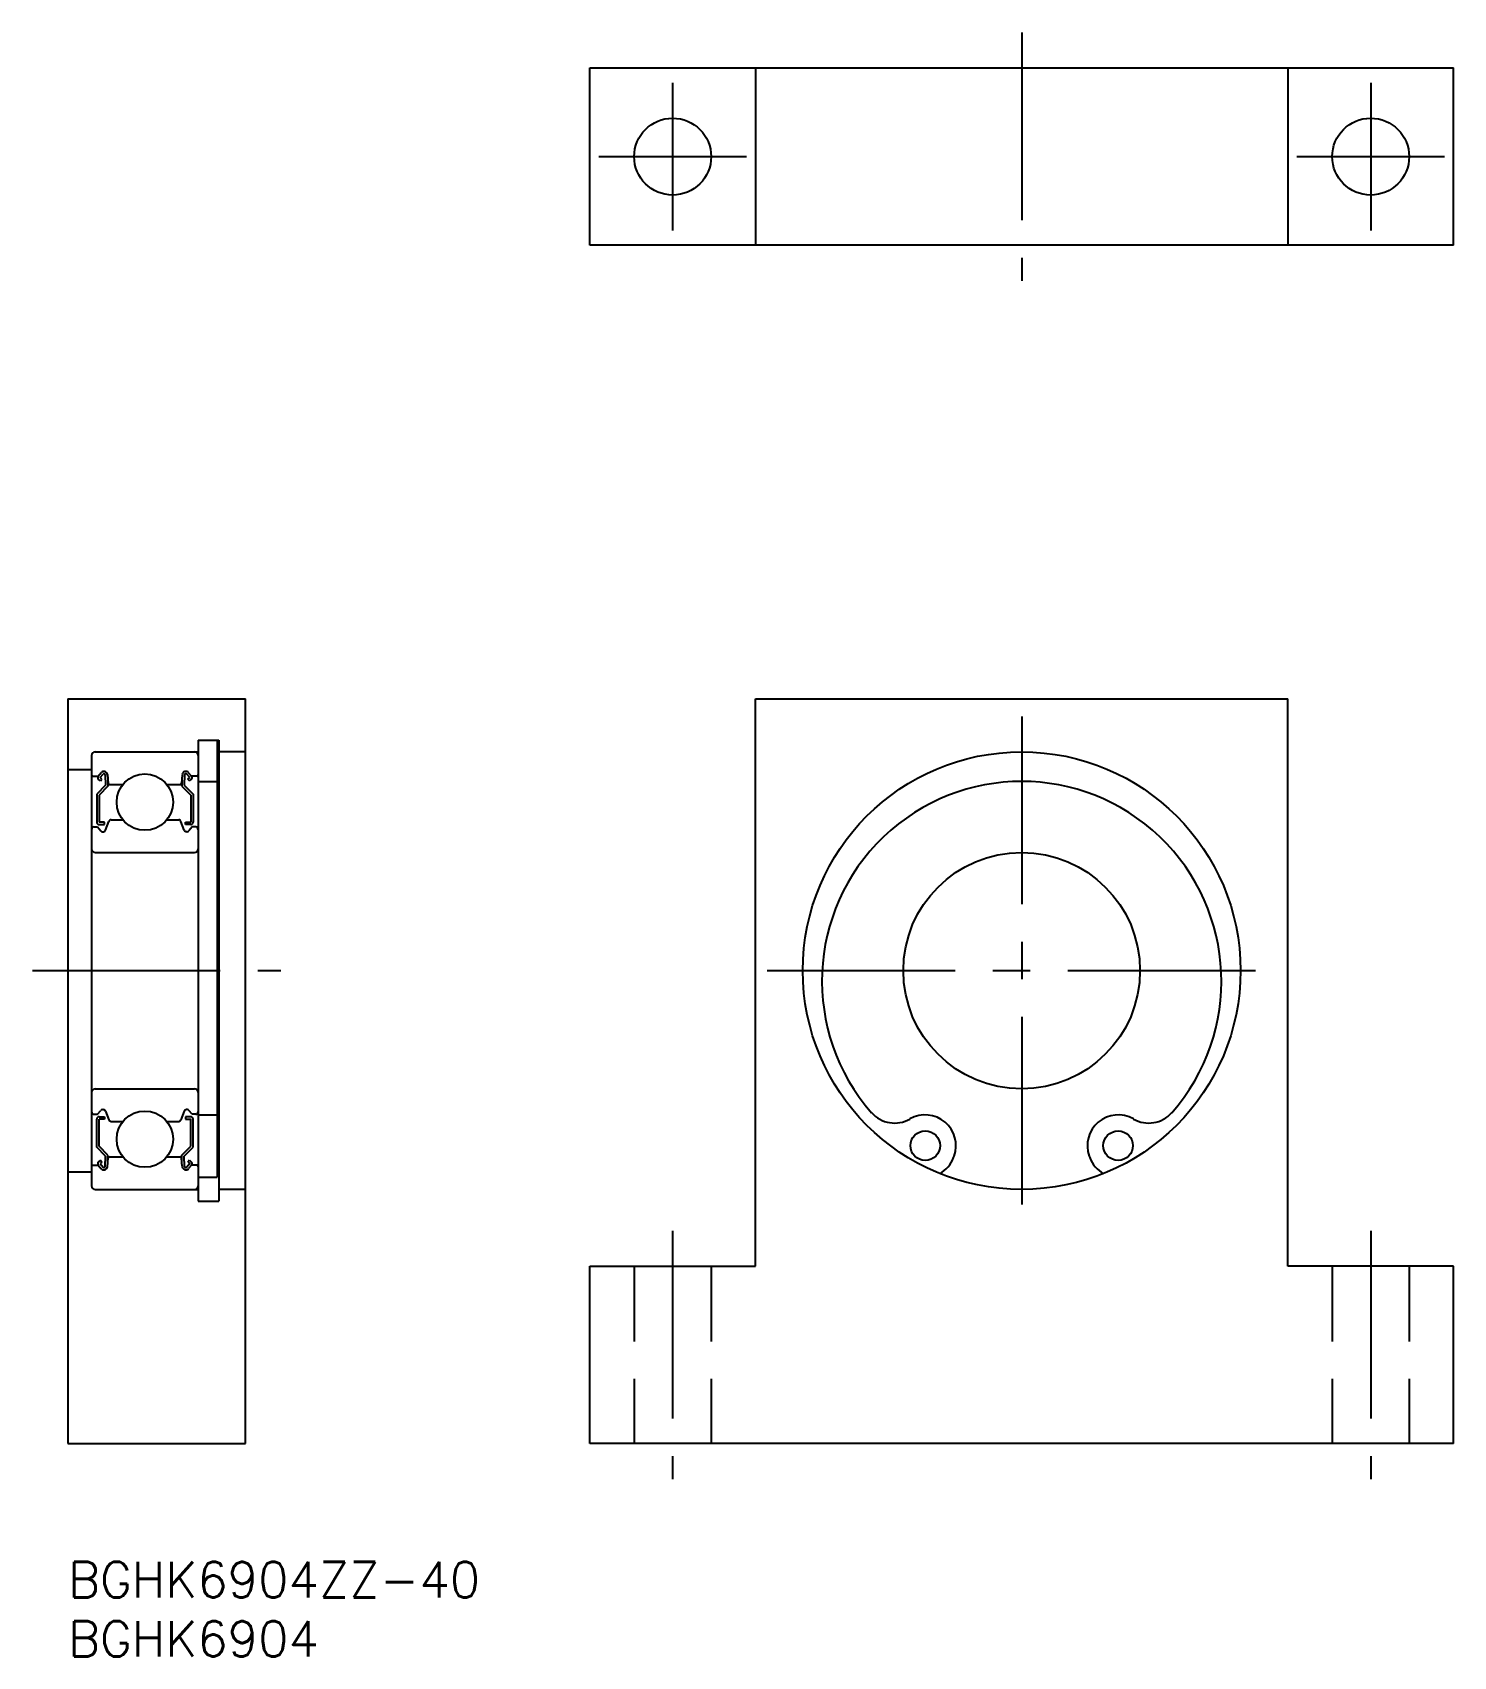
# Model space of a CAD drawing. Extents: x -3 to 117, y -8 to 129.
import ezdxf

# ---------------------------------------------------------------- set-up
doc = ezdxf.new("R2010")
doc.units = 0
doc.header["$LTSCALE"] = 0.5
doc.linetypes.add('CENTER', pattern=[50.8, 31.75, -6.35, 6.35, -6.35])
doc.linetypes.add('DASHED', pattern=[19.05, 12.7, -6.35])
for name, color, linetype in [('MSM_CENTER', 1, 'CENTER'), ('MSM_CONTINUOUS', 7, 'CONTINUOUS'), ('MSM_DASHED', 4, 'DASHED'), ('MSM_PART_NUMBER', 7, 'CONTINUOUS')]:
    doc.layers.add(name, color=color, linetype=linetype)
doc.styles.get("Standard").update_dxf_attribs({"font": 'txt.shx', "height": 3, "bigfont": 'bigfont.shx'})

# ---------------------------------------------------------------- blocks, each defined once
blk = doc.blocks.new('*U4')
at = {"layer": 'MSM_PART_NUMBER'}
blk.add_text('BGHK6904ZZ-40', height=3, dxfattribs=at).set_placement((0, -3))
blk = doc.blocks.new('*U5')
at = {"layer": 'MSM_PART_NUMBER'}
blk.add_text('BGHK6904', height=3, dxfattribs=at).set_placement((0, -8))

msp = doc.modelspace()

# ---------------------------------------------------------------- linework, layer by layer
at = {"layer": 'MSM_CENTER'}
for p, q in [((80.61, 129.34), (80.61, 108.34)), ((51.11, 125.09), (51.11, 112.59)), ((110.11, 125.09), (110.11, 112.59)), ((44.86, 118.84), (57.36, 118.84)), ((103.86, 118.84), (116.36, 118.84)), ((80.61, 71.5), (80.61, 28.5)), ((-3, 50), (18, 50)), ((59.11, 50), (102.11, 50)), ((51.11, 28), (51.11, 7)), ((110.11, 28), (110.11, 7))]:
    msp.add_line(p, q, dxfattribs=at)
at = {"layer": 'MSM_CONTINUOUS'}
for p, q in [((44.11, 126.34), (117.11, 126.34)), ((44.11, 111.34), (44.11, 126.34)), ((58.11, 126.34), (58.11, 111.34)), ((103.11, 126.34), (103.11, 111.34)), ((117.11, 111.34), (117.11, 126.34)), ((117.11, 111.34), (44.11, 111.34)), ((0, 73), (0, 10)), ((0, 73), (15, 73)), ((15, 10), (15, 73)), ((58.11, 25), (58.11, 73)), ((58.11, 73), (103.11, 73)), ((103.11, 25), (103.11, 73)), ((11, 69.5), (11, 30.5)), ((11, 69.5), (12.75, 69.5)), ((12.6, 69.5, -0.5), (12.6, 32.55, -0.5)), ((12.75, 69.5), (12.75, 30.5)), ((2, 68.2), (2, 31.8)), ((2.3, 68.5), (11, 68.5)), ((15, 68.5), (12.75, 68.5)), ((0, 67), (2, 67)), ((2.1, 66.45), (2.56, 66.45)), ((2.56, 66.45), (2.81, 66.75)), ((2.74, 66.04), (2.58, 66.17)), ((2.71, 66.32), (2.96, 66.62)), ((2.87, 66.19), (2.71, 66.32)), ((2.74, 66.04), (2.87, 66.19)), ((3.14, 66.56), (3.18, 65.68)), ((3.34, 66.58), (3.4, 65.84)), ((3.38, 66.07), (3.38, 65.6)), ((9.66, 66.57), (9.6, 65.84)), ((9.62, 66.07), (9.62, 65.6)), ((9.86, 66.56), (9.82, 65.68)), ((10.29, 66.32), (10.04, 66.61)), ((10.13, 66.19), (10.29, 66.32)), ((10.26, 66.04), (10.13, 66.19)), ((10.44, 66.45), (10.19, 66.74)), ((10.26, 66.04), (10.41, 66.17)), ((10.9, 66.45), (10.44, 66.45)), ((11, 66), (12.6, 66)), ((3.18, 65.68), (2.43, 64.93)), ((2.43, 64.93), (2.43, 62.55)), ((3.38, 65.6), (2.63, 64.85)), ((2.63, 64.85), (2.63, 62.55)), ((3.5, 65.75), (4.65, 65.75)), ((8.35, 65.75), (9.5, 65.75)), ((9.62, 65.6), (10.37, 64.85)), ((9.82, 65.68), (10.57, 64.93)), ((10.37, 64.85), (10.37, 62.55)), ((10.57, 64.93), (10.57, 62.55)), ((2.2, 62.15), (2.5, 62.15)), ((2.5, 62.15), (2.78, 61.82)), ((3.08, 62.55), (2.63, 62.55)), ((2.63, 62.35), (3.08, 62.35)), ((3.08, 62.35), (3.08, 62.55)), ((3.18, 61.88), (3.45, 62.62)), ((3.64, 62.75), (4.65, 62.75)), ((8.35, 62.75), (9.36, 62.75)), ((9.82, 61.88), (9.55, 62.62)), ((9.92, 62.35), (9.92, 62.55)), ((9.92, 62.55), (10.37, 62.55)), ((10.37, 62.35), (9.92, 62.35)), ((10.5, 62.15), (10.22, 61.82)), ((10.8, 62.15), (10.5, 62.15)), ((2.93, 61.75), (2.99, 61.75)), ((10.07, 61.75), (10.01, 61.75)), ((2.3, 60), (10.7, 60)), ((2.3, 40), (10.7, 40)), ((2.2, 37.85), (2.5, 37.85)), ((2.43, 35.07), (2.43, 37.45)), ((2.5, 37.85), (2.78, 38.18)), ((2.63, 37.65), (3.08, 37.65)), ((2.63, 35.15), (2.63, 37.45)), ((3.08, 37.45), (2.63, 37.45)), ((2.93, 38.25), (2.99, 38.25)), ((3.08, 37.65), (3.08, 37.45)), ((3.18, 38.12), (3.45, 37.38)), ((3.64, 37.25), (4.65, 37.25)), ((8.35, 37.25), (9.36, 37.25)), ((9.82, 38.12), (9.55, 37.38)), ((9.92, 37.65), (9.92, 37.45)), ((10.37, 37.65), (9.92, 37.65)), ((9.92, 37.45), (10.37, 37.45)), ((10.07, 38.25), (10.01, 38.25)), ((10.5, 37.85), (10.22, 38.18)), ((10.37, 35.15), (10.37, 37.45)), ((10.8, 37.85), (10.5, 37.85)), ((10.57, 35.07), (10.57, 37.45)), ((11, 37.8), (12.6, 37.8)), ((3.18, 34.32), (2.43, 35.07)), ((3.38, 34.4), (2.63, 35.15)), ((3.38, 33.93), (3.38, 34.4)), ((9.62, 34.4), (10.37, 35.15)), ((9.62, 33.93), (9.62, 34.4)), ((9.82, 34.32), (10.57, 35.07)), ((0, 33), (2, 33)), ((2.1, 33.55), (2.56, 33.55)), ((2.56, 33.55), (2.81, 33.25)), ((2.74, 33.96), (2.58, 33.83)), ((2.87, 33.81), (2.71, 33.68)), ((2.71, 33.68), (2.96, 33.38)), ((2.74, 33.96), (2.87, 33.81)), ((3.14, 33.44), (3.18, 34.32)), ((3.34, 33.42), (3.4, 34.16)), ((3.5, 34.25), (4.65, 34.25)), ((8.35, 34.25), (9.5, 34.25)), ((9.66, 33.43), (9.6, 34.16)), ((9.86, 33.44), (9.82, 34.32)), ((10.29, 33.68), (10.04, 33.39)), ((10.26, 33.96), (10.13, 33.81)), ((10.13, 33.81), (10.29, 33.68)), ((10.44, 33.55), (10.19, 33.26)), ((10.26, 33.96), (10.41, 33.83)), ((10.9, 33.55), (10.44, 33.55)), ((74.86, 34.2), (74.9, 34.31)), ((86.32, 34.31), (86.36, 34.2)), ((11, 32.55), (12.6, 32.55)), ((2.3, 31.5), (11, 31.5)), ((11, 30.5), (12.75, 30.5)), ((15, 31.5), (12.75, 31.5)), ((44.11, 10), (44.11, 25)), ((44.11, 25), (58.11, 25)), ((117.11, 25), (103.11, 25)), ((117.11, 10), (117.11, 25)), ((0, 10), (15, 10)), ((117.11, 10), (44.11, 10))]:
    msp.add_line(p, q, dxfattribs=at)
for centre, radius in [((51.11, 118.84), 3.25), ((110.11, 118.84), 3.25), ((80.61, 50), 18.5), ((6.5, 64.25), 2.38), ((80.61, 50), 10), ((6.5, 35.75), 2.38), ((72.46, 35.2), 1.25), ((88.76, 35.2), 1.25)]:
    msp.add_circle(centre, radius, dxfattribs=at)
for centre, radius, start, end in [((2.3, 68.2), 0.3, 90, 180), ((10.7, 68.2), 0.3, 0, 90), ((2.1, 66.55), 0.1, 180, 270), ((2.71, 66.32), 0.2, 140.001, 230.0801), ((3.04, 66.55), 0.3, 4.9967, 140.001), ((3.04, 66.56), 0.1, 2.8199, 140.0012), ((9.96, 66.55), 0.303, 40.0459, 175.0793), ((9.96, 66.55), 0.103, 39.874, 175.0048), ((10.29, 66.32), 0.2, 309.9138, 40.1318), ((10.9, 66.55), 0.1, 269.9995, 359.9913), ((80.61, 49.12), 16.88, 318.7342, 221.2658), ((3.5, 65.85), 0.1, 184.9967, 269.9995), ((9.5, 65.85), 0.1, 269.9995, 354.8557), ((2.2, 61.95), 0.2, 90, 180), ((2.63, 62.55), 0.2, 180, 270), ((2.93, 61.95), 0.2, 219.9921, 270), ((2.99, 61.95), 0.2, 270, 339.9919), ((3.64, 62.55), 0.2, 90, 159.9919), ((9.36, 62.55), 0.2, 19.8845, 90.0002), ((10.01, 61.95), 0.2, 199.8883, 269.9998), ((10.07, 61.95), 0.2, 269.9998, 319.8616), ((10.37, 62.55), 0.2, 269.9998, 359.9956), ((10.8, 61.95), 0.2, 359.9956, 90.0002), ((2.3, 60.3), 0.3, 180, 270), ((10.7, 60.3), 0.3, 270, 0), ((2.3, 39.7), 0.3, 90, 180), ((10.7, 39.7), 0.3, 0, 90), ((2.2, 38.05), 0.2, 180, 270), ((2.63, 37.45), 0.2, 90, 180), ((2.93, 38.05), 0.2, 90, 140.0079), ((2.99, 38.05), 0.2, 20.0081, 90), ((3.64, 37.45), 0.2, 200.0081, 270), ((9.36, 37.45), 0.2, 269.9998, 340.1155), ((10.01, 38.05), 0.2, 90.0002, 160.1117), ((10.07, 38.05), 0.2, 40.1384, 90.0002), ((10.37, 37.45), 0.2, 0.0044, 90.0002), ((10.8, 38.05), 0.2, 269.9998, 0.0044), ((69.88, 39.71), 2.6, 221.2658, 299.7449), ((72.46, 35.2), 2.6, 340.0175, 119.7449), ((88.76, 35.2), 2.6, 60.2551, 199.9825), ((91.34, 39.71), 2.6, 240.2551, 318.7342), ((2.1, 33.45), 0.1, 90, 180), ((2.71, 33.68), 0.2, 129.9199, 219.999), ((3.04, 33.45), 0.3, 219.999, 355.0033), ((3.04, 33.44), 0.1, 219.9988, 357.1801), ((3.5, 34.15), 0.1, 90.0005, 175.0033), ((9.5, 34.15), 0.1, 5.1443, 90.0005), ((9.96, 33.45), 0.303, 184.9207, 319.9541), ((9.96, 33.45), 0.103, 184.9952, 320.126), ((10.29, 33.68), 0.2, 319.8682, 50.0862), ((10.9, 33.45), 0.1, 0.0087, 90.0005), ((72.51, 35.05), 2.5, 297.992, 340.0175), ((88.71, 35.05), 2.5, 199.9825, 242.008), ((2.3, 31.8), 0.3, 180, 270), ((10.7, 31.8), 0.3, 270, 0)]:
    msp.add_arc(centre, radius, start, end, dxfattribs=at)
at = {"layer": 'MSM_DASHED'}
for p, q in [((47.86, 25), (47.86, 10)), ((54.36, 25), (54.36, 10)), ((106.86, 25), (106.86, 10)), ((113.36, 25), (113.36, 10))]:
    msp.add_line(p, q, dxfattribs=at)

# ---------------------------------------------------------------- block references
at = {"layer": 'MSM_CONTINUOUS'}
for name in ['*U4', '*U5']:
    msp.add_blockref(name, (0, 0), dxfattribs=at)

doc.saveas('drawing.dxf')
